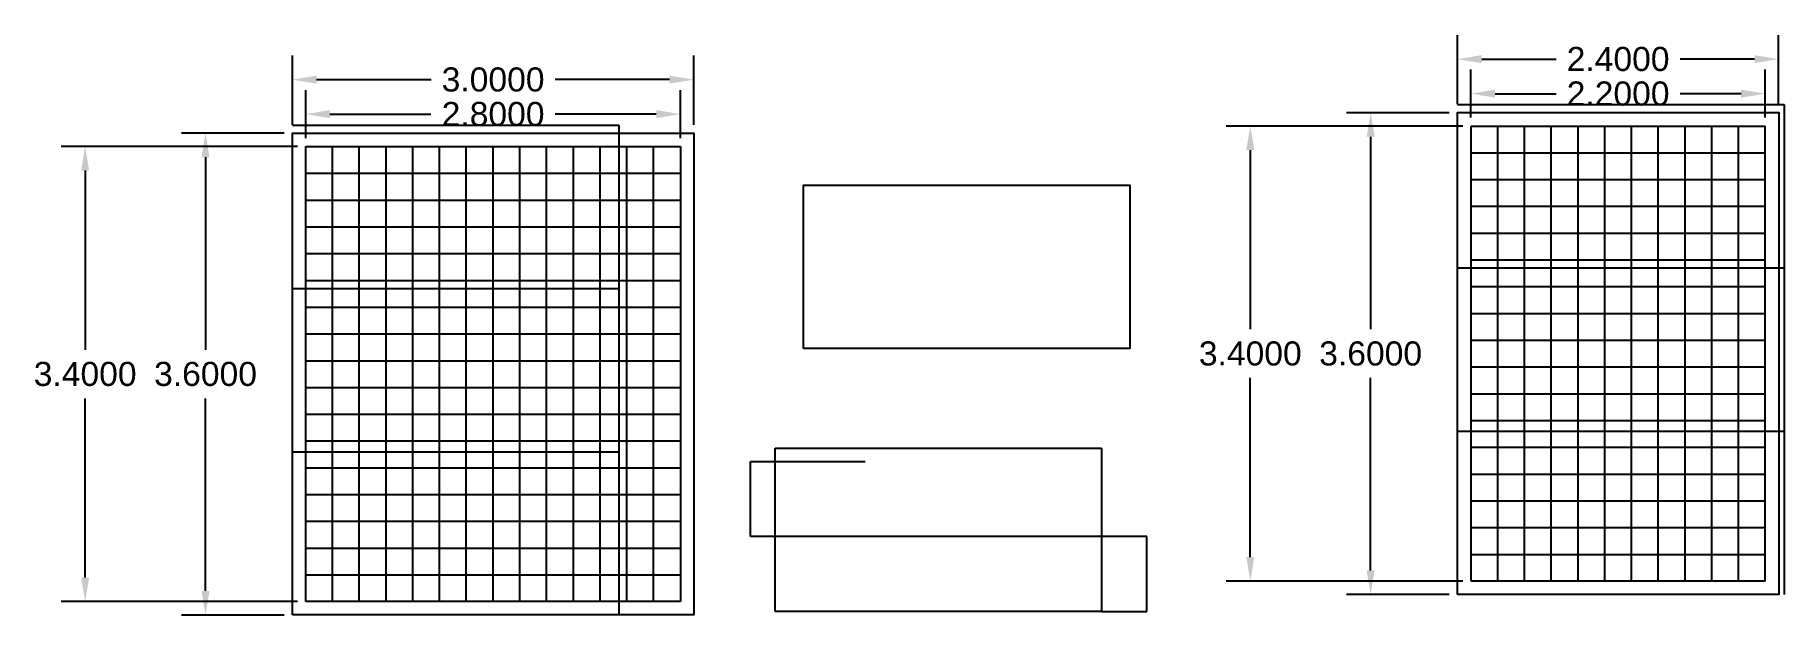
# Model space of a CAD drawing. Header units: inches. Extents: x 0.2 to 13.3, y 1.6 to 5.9.
import ezdxf

# ---------------------------------------------------------------- set-up
doc = ezdxf.new("R2010")
doc.units = ezdxf.units.IN
doc.header["$MEASUREMENT"] = 0
doc.styles.get("Standard").update_dxf_attribs({"font": 'arial.ttf'})
doc.dimstyles.get("Standard").update_dxf_attribs({"dimtxt": 0.18, "dimasz": 0.18, "dimexe": 0.18, "dimexo": 0.0625, "dimgap": 0.09, "dimtad": 0, "dimtih": 1, "dimtoh": 1, "dimdec": 4, "dimzin": 0, "dimdsep": 46, "dimtxsty": 'Standard', "dimcen": -0.09, "dimadec": 0, "dimazin": 0, "dimtfac": 1, "dimtdec": 4, "dimtofl": 0, "dimtmove": 0, "dimatfit": 3, "dimfxl": 1, "dimtolj": 1, "dimtzin": 0, "dimarcsym": 0})

# ---------------------------------------------------------------- blocks, each defined once
blk = doc.blocks.new('*D1')
at = {"color": 0, "lineweight": -2}
for p, q in [((2.168, 5.234), (2.168, 5.751)), ((5.168, 5.234), (5.168, 5.751)), ((2.348, 5.571), (3.205, 5.571)), ((4.988, 5.571), (4.131, 5.571))]:
    blk.add_line(p, q, dxfattribs=at)
at = {"color": 0}
for points in [[(2.348, 5.601), (2.348, 5.541), (2.168, 5.571)], [(4.988, 5.541), (4.988, 5.601), (5.168, 5.571)]]:
    blk.add_solid(points, dxfattribs=at)
at = {"layer": 'Defpoints', "color": 0}
for p in [(5.168, 5.571), (2.168, 5.171), (5.168, 5.171)]:
    blk.add_point(p, dxfattribs=at)
at = {"color": 0, "insert": (3.668, 5.571), "char_height": 0.18, "attachment_point": 5}
blk.add_mtext('\\A1;3.0000', dxfattribs=at)
blk = doc.blocks.new('*D2')
at = {"color": 0, "lineweight": -2}
for p, q in [((2.105, 5.171), (1.338, 5.171)), ((1.518, 4.991), (1.518, 3.553)), ((1.518, 1.751), (1.518, 3.189)), ((2.105, 1.571), (1.338, 1.571))]:
    blk.add_line(p, q, dxfattribs=at)
at = {"color": 0}
for points in [[(1.548, 4.991), (1.488, 4.991), (1.518, 5.171)], [(1.488, 1.751), (1.548, 1.751), (1.518, 1.571)]]:
    blk.add_solid(points, dxfattribs=at)
at = {"layer": 'Defpoints', "color": 0}
for p in [(1.518, 5.171), (2.168, 5.171), (2.168, 1.571)]:
    blk.add_point(p, dxfattribs=at)
at = {"color": 0, "insert": (1.518, 3.371), "char_height": 0.18, "attachment_point": 5}
blk.add_mtext('\\A1;3.6000', dxfattribs=at)
blk = doc.blocks.new('*D3')
at = {"color": 0, "lineweight": -2}
for p, q in [((2.268, 5.134), (2.268, 5.493)), ((5.068, 5.134), (5.068, 5.493)), ((2.448, 5.313), (3.203, 5.313)), ((4.888, 5.313), (4.132, 5.313))]:
    blk.add_line(p, q, dxfattribs=at)
at = {"color": 0}
for points in [[(2.448, 5.343), (2.448, 5.283), (2.268, 5.313)], [(4.888, 5.283), (4.888, 5.343), (5.068, 5.313)]]:
    blk.add_solid(points, dxfattribs=at)
at = {"layer": 'Defpoints', "color": 0}
for p in [(5.068, 5.313), (2.268, 5.071), (5.068, 5.071)]:
    blk.add_point(p, dxfattribs=at)
at = {"color": 0, "insert": (3.668, 5.313), "char_height": 0.18, "attachment_point": 5}
blk.add_mtext('\\A1;2.8000', dxfattribs=at)
blk = doc.blocks.new('*D4')
at = {"color": 0, "lineweight": -2}
for p, q in [((2.205, 5.071), (0.438, 5.071)), ((0.618, 4.891), (0.618, 3.553)), ((0.618, 1.851), (0.618, 3.189)), ((2.205, 1.671), (0.438, 1.671))]:
    blk.add_line(p, q, dxfattribs=at)
at = {"color": 0}
for points in [[(0.648, 4.891), (0.588, 4.891), (0.618, 5.071)], [(0.588, 1.851), (0.648, 1.851), (0.618, 1.671)]]:
    blk.add_solid(points, dxfattribs=at)
at = {"layer": 'Defpoints', "color": 0}
for p in [(0.618, 5.071), (2.268, 5.071), (2.268, 1.671)]:
    blk.add_point(p, dxfattribs=at)
at = {"color": 0, "insert": (0.618, 3.371), "char_height": 0.18, "attachment_point": 5}
blk.add_mtext('\\A1;3.4000', dxfattribs=at)
blk = doc.blocks.new('*D11')
at = {"color": 0, "lineweight": -2}
for p, q in [((10.879, 5.387), (10.879, 5.904)), ((13.279, 5.387), (13.279, 5.904)), ((11.059, 5.724), (11.615, 5.724)), ((13.099, 5.724), (12.544, 5.724))]:
    blk.add_line(p, q, dxfattribs=at)
at = {"color": 0}
for points in [[(11.059, 5.754), (11.059, 5.694), (10.879, 5.724)], [(13.099, 5.694), (13.099, 5.754), (13.279, 5.724)]]:
    blk.add_solid(points, dxfattribs=at)
at = {"layer": 'Defpoints', "color": 0}
for p in [(13.279, 5.724), (10.879, 5.324), (13.279, 5.324)]:
    blk.add_point(p, dxfattribs=at)
at = {"color": 0, "insert": (12.079, 5.724), "char_height": 0.18, "attachment_point": 5}
blk.add_mtext('\\A1;2.4000', dxfattribs=at)
blk = doc.blocks.new('*D12')
at = {"color": 0, "lineweight": -2}
for p, q in [((10.817, 5.324), (10.049, 5.324)), ((10.229, 5.144), (10.229, 3.706)), ((10.229, 1.904), (10.229, 3.342)), ((10.817, 1.724), (10.049, 1.724))]:
    blk.add_line(p, q, dxfattribs=at)
at = {"color": 0}
for points in [[(10.259, 5.144), (10.199, 5.144), (10.229, 5.324)], [(10.199, 1.904), (10.259, 1.904), (10.229, 1.724)]]:
    blk.add_solid(points, dxfattribs=at)
at = {"layer": 'Defpoints', "color": 0}
for p in [(10.229, 5.324), (10.879, 5.324), (10.879, 1.724)]:
    blk.add_point(p, dxfattribs=at)
at = {"color": 0, "insert": (10.229, 3.524), "char_height": 0.18, "attachment_point": 5}
blk.add_mtext('\\A1;3.6000', dxfattribs=at)
blk = doc.blocks.new('*D13')
at = {"color": 0, "lineweight": -2}
for p, q in [((10.979, 5.287), (10.979, 5.646)), ((13.179, 5.287), (13.179, 5.646)), ((11.159, 5.466), (11.615, 5.466)), ((12.999, 5.466), (12.544, 5.466))]:
    blk.add_line(p, q, dxfattribs=at)
at = {"color": 0}
for points in [[(11.159, 5.496), (11.159, 5.436), (10.979, 5.466)], [(12.999, 5.436), (12.999, 5.496), (13.179, 5.466)]]:
    blk.add_solid(points, dxfattribs=at)
at = {"layer": 'Defpoints', "color": 0}
for p in [(13.179, 5.466), (10.979, 5.224), (13.179, 5.224)]:
    blk.add_point(p, dxfattribs=at)
at = {"color": 0, "insert": (12.079, 5.466), "char_height": 0.18, "attachment_point": 5}
blk.add_mtext('\\A1;2.2000', dxfattribs=at)
blk = doc.blocks.new('*D14')
at = {"color": 0, "lineweight": -2}
for p, q in [((10.917, 5.224), (9.149, 5.224)), ((9.329, 5.044), (9.329, 3.706)), ((9.329, 2.004), (9.329, 3.342)), ((10.917, 1.824), (9.149, 1.824))]:
    blk.add_line(p, q, dxfattribs=at)
at = {"color": 0}
for points in [[(9.359, 5.044), (9.299, 5.044), (9.329, 5.224)], [(9.299, 2.004), (9.359, 2.004), (9.329, 1.824)]]:
    blk.add_solid(points, dxfattribs=at)
at = {"layer": 'Defpoints', "color": 0}
for p in [(9.329, 5.224), (10.979, 5.224), (10.979, 1.824)]:
    blk.add_point(p, dxfattribs=at)
at = {"color": 0, "insert": (9.329, 3.524), "char_height": 0.18, "attachment_point": 5}
blk.add_mtext('\\A1;3.4000', dxfattribs=at)

msp = doc.modelspace()

# ---------------------------------------------------------------- linework, layer by layer
at = {"color": 3}
for p, q in [((10.87943, 5.38435), (13.31943, 5.38435)), ((13.31943, 5.38435), (13.31943, 4.16435)), ((2.16787, 5.2312), (4.60787, 5.2312)), ((4.60787, 5.2312), (4.60787, 4.0112)), ((10.87943, 4.16435), (13.31943, 4.16435)), ((13.31943, 4.16435), (13.31943, 2.94435)), ((2.16787, 4.0112), (4.60787, 4.0112)), ((4.60787, 4.0112), (4.60787, 2.7912)), ((10.87943, 2.94435), (13.31943, 2.94435)), ((13.31943, 2.94435), (13.31943, 1.72435)), ((2.16787, 2.7912), (4.60787, 2.7912)), ((4.60787, 2.7912), (4.60787, 1.5712)), ((5.77705, 1.59774), (5.77705, 2.81774)), ((5.77705, 2.81774), (8.21705, 2.81774)), ((8.21705, 2.81774), (8.21705, 1.59774)), ((8.21705, 1.59774), (5.77705, 1.59774))]:
    msp.add_line(p, q, dxfattribs=at)
for p, q in [((10.97943, 1.82435), (10.97943, 5.22435)), ((10.97943, 5.22435), (13.17943, 5.22435)), ((11.17943, 1.82435), (11.17943, 5.22435)), ((11.37943, 1.82435), (11.37943, 5.22435)), ((11.57943, 1.82435), (11.57943, 5.22435)), ((11.77943, 1.82435), (11.77943, 5.22435)), ((11.97943, 1.82435), (11.97943, 5.22435)), ((12.17943, 1.82435), (12.17943, 5.22435)), ((12.37943, 1.82435), (12.37943, 5.22435)), ((12.57943, 1.82435), (12.57943, 5.22435)), ((12.77943, 1.82435), (12.77943, 5.22435)), ((12.97943, 1.82435), (12.97943, 5.22435)), ((13.17943, 1.82435), (13.17943, 5.22435)), ((2.26787, 1.6712), (2.26787, 5.0712)), ((2.26787, 5.0712), (5.06787, 5.0712)), ((2.46787, 1.6712), (2.46787, 5.0712)), ((2.66787, 1.6712), (2.66787, 5.0712)), ((2.86787, 1.6712), (2.86787, 5.0712)), ((3.06787, 1.6712), (3.06787, 5.0712)), ((3.26787, 1.6712), (3.26787, 5.0712)), ((3.46787, 1.6712), (3.46787, 5.0712)), ((3.66787, 1.6712), (3.66787, 5.0712)), ((3.86787, 1.6712), (3.86787, 5.0712)), ((4.06787, 1.6712), (4.06787, 5.0712)), ((4.26787, 1.6712), (4.26787, 5.0712)), ((4.46787, 1.6712), (4.46787, 5.0712)), ((4.66787, 1.6712), (4.66787, 5.0712)), ((4.86787, 1.6712), (4.86787, 5.0712)), ((5.06787, 5.0712), (5.06787, 1.6712)), ((10.97943, 5.02435), (13.17943, 5.02435)), ((2.26787, 4.8712), (5.06787, 4.8712)), ((10.97943, 4.82435), (13.17943, 4.82435)), ((2.26787, 4.6712), (5.06787, 4.6712)), ((10.97943, 4.62435), (13.17943, 4.62435)), ((2.26787, 4.4712), (5.06787, 4.4712)), ((10.97943, 4.42435), (13.17943, 4.42435)), ((2.26787, 4.2712), (5.06787, 4.2712)), ((10.97943, 4.22435), (13.17943, 4.22435)), ((2.26787, 4.0712), (5.06787, 4.0712)), ((10.97943, 4.02435), (13.17943, 4.02435)), ((2.26787, 3.8712), (5.06787, 3.8712)), ((10.97943, 3.82435), (13.17943, 3.82435)), ((2.26787, 3.6712), (5.06787, 3.6712)), ((10.97943, 3.62435), (13.17943, 3.62435)), ((2.26787, 3.4712), (5.06787, 3.4712)), ((10.97943, 3.42435), (13.17943, 3.42435)), ((2.26787, 3.2712), (5.06787, 3.2712)), ((10.97943, 3.22435), (13.17943, 3.22435)), ((2.26787, 3.0712), (5.06787, 3.0712)), ((10.97943, 3.02435), (13.17943, 3.02435)), ((2.26787, 2.8712), (5.06787, 2.8712)), ((10.97943, 2.82435), (13.17943, 2.82435)), ((2.26787, 2.6712), (5.06787, 2.6712)), ((5.59129, 2.15774), (5.59129, 2.71774)), ((5.59129, 2.71774), (6.44935, 2.71774)), ((10.97943, 2.62435), (13.17943, 2.62435)), ((2.26787, 2.4712), (5.06787, 2.4712)), ((10.97943, 2.42435), (13.17943, 2.42435)), ((2.26787, 2.2712), (5.06787, 2.2712)), ((10.97943, 2.22435), (13.17943, 2.22435)), ((8.55471, 2.15774), (5.59129, 2.15774)), ((8.55471, 1.59774), (8.55471, 2.15774)), ((2.26787, 2.0712), (5.06787, 2.0712)), ((10.97943, 2.02435), (13.17943, 2.02435)), ((2.26787, 1.8712), (5.06787, 1.8712)), ((13.17943, 1.82435), (10.97943, 1.82435)), ((5.06787, 1.6712), (2.26787, 1.6712)), ((8.21705, 1.59774), (8.55471, 1.59774))]:
    msp.add_line(p, q)
for points in [[(10.87943, 1.72435), (10.87943, 5.32435), (13.27943, 5.32435), (13.27943, 1.72435)], [(2.16787, 1.5712), (2.16787, 5.1712), (5.16787, 5.1712), (5.16787, 1.5712)]]:
    msp.add_lwpolyline(points, close=True)
msp.add_lwpolyline([(5.98936, 3.56156), (5.98936, 4.78156), (8.42936, 4.78156), (8.42936, 3.56156)], close=True, dxfattribs=at)

# ---------------------------------------------------------------- dimensions: what is measured, and where the dimension line sits
for p1, p2, distance, picture, middle in [((10.87943, 5.32435), (13.27943, 5.32435), 0.4, '*D11', (12.07943, 5.72435)), ((2.16787, 5.1712), (5.16787, 5.1712), 0.4, '*D1', (3.66787, 5.5712)), ((10.97943, 5.22435), (13.17943, 5.22435), 0.24187, '*D13', (12.07943, 5.46622)), ((2.26787, 5.0712), (5.06787, 5.0712), 0.24187, '*D3', (3.66787, 5.31308)), ((10.87943, 1.72435), (10.87943, 5.32435), 0.65, '*D12', (10.22943, 3.52435)), ((2.16787, 1.5712), (2.16787, 5.1712), 0.65, '*D2', (1.51787, 3.3712)), ((10.97943, 1.82435), (10.97943, 5.22435), 1.65, '*D14', (9.32943, 3.52435)), ((2.26787, 1.6712), (2.26787, 5.0712), 1.65, '*D4', (0.61787, 3.3712))]:
    dim = msp.add_aligned_dim(p1=p1, p2=p2, distance=distance, dimstyle='Standard')
    dim.commit()
    dim.dimension.update_dxf_attribs({"geometry": picture, "text_midpoint": middle})

doc.saveas('drawing.dxf')
